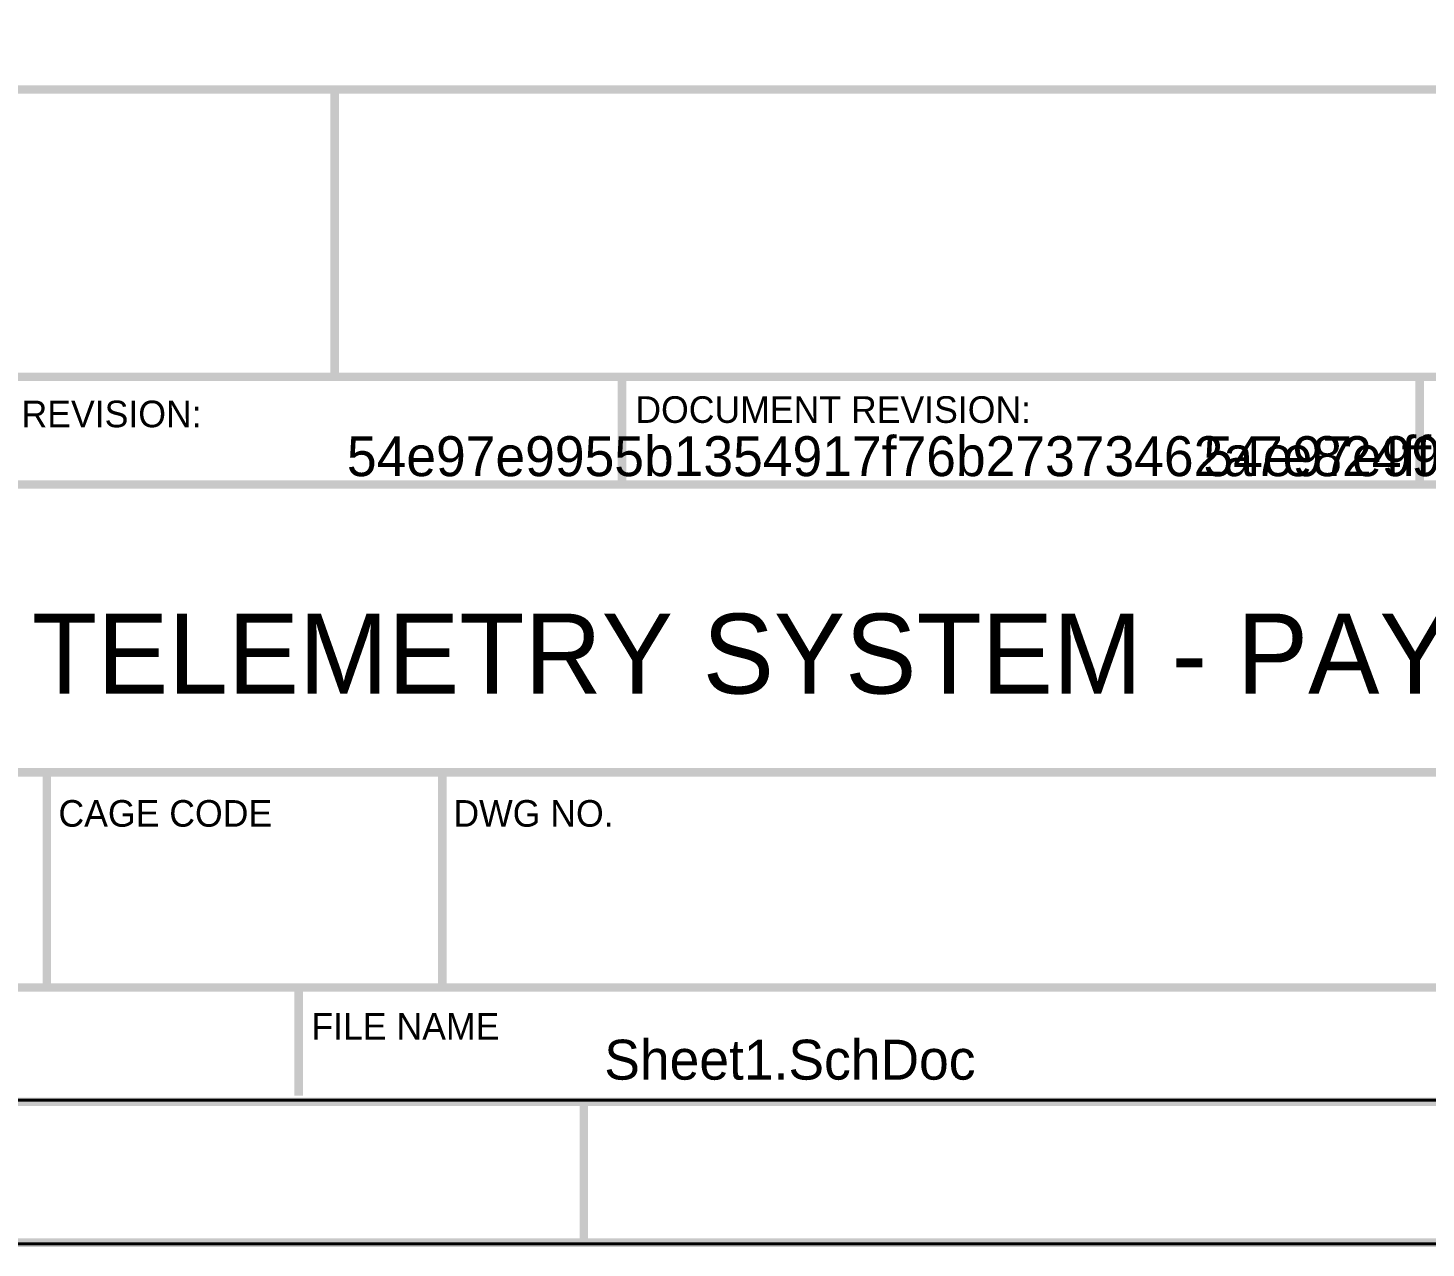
# Model space of a CAD drawing. Header units: inches. Extents: x 0 to 16.9, y 0 to 11.7.
# Drawn here: x 13.006 to 14.95, y -0.006 to 1.692 of the extents above; entities that cross this region are included whole.
import ezdxf

# ---------------------------------------------------------------- set-up
doc = ezdxf.new("R2010")
doc.units = ezdxf.units.IN
doc.header["$MEASUREMENT"] = 0
doc.layers.add('Sheet', color=255, linetype='Continuous')

msp = doc.modelspace()

# ---------------------------------------------------------------- linework, layer by layer
at = {"layer": 'Sheet'}
for points in [[(0.0023, 11.6929, 0.0039, 0.0039, 0), (0.0023, 0, 0.0039, 0.0039, 0), (16.5339, 0, 0.0039, 0.0039, 0), (16.5339, 11.6929, 0.0039, 0.0039, 0), (0.0023, 11.6929, 0.0039, 0.0039, 0), (0.0023, 11.6929, 0.0039, 0.0039, 0)], [(0.2021, 11.4923, 0.0039, 0.0039, 0), (0.2021, 0.1999, 0.0039, 0.0039, 0), (16.3341, 0.1999, 0.0039, 0.0039, 0), (16.3341, 11.4923, 0.0039, 0.0039, 0), (0.2021, 11.4923, 0.0039, 0.0039, 0), (0.2021, 11.4923, 0.0039, 0.0039, 0)]]:
    msp.add_lwpolyline(points, format="xyseb", close=True, dxfattribs=at)
for points in [[(16.331, 1.6059, 0.0118, 0.0118, 0), (12.7318, 1.6059, 0.0118, 0.0118, 0)], [(13.4323, 1.6059, 0.0118, 0.0118, 0), (13.4323, 1.2062, 0.0118, 0.0118, 0)], [(16.331, 1.2062, 0.0118, 0.0118, 0), (12.7318, 1.2062, 0.0118, 0.0118, 0)], [(13.832, 1.2062, 0.0118, 0.0118, 0), (13.832, 1.0565, 0.0118, 0.0118, 0)], [(14.9415, 1.2062, 0.0118, 0.0118, 0), (14.9415, 1.0565, 0.0118, 0.0118, 0)], [(12.7318, 1.0565, 0.0118, 0.0118, 0), (16.331, 1.0565, 0.0118, 0.0118, 0)], [(12.7318, 0.656, 0.0118, 0.0118, 0), (16.331, 0.656, 0.0118, 0.0118, 0)], [(13.0319, 0.656, 0.0118, 0.0118, 0), (13.0319, 0.3565, 0.0118, 0.0118, 0)], [(13.582, 0.656, 0.0118, 0.0118, 0), (13.582, 0.3565, 0.0118, 0.0118, 0)], [(16.331, 0.3565, 0.0118, 0.0118, 0), (12.7318, 0.3565, 0.0118, 0.0118, 0)], [(13.3822, 0.3565, 0.0118, 0.0118, 0), (13.3822, 0.206, 0.0118, 0.0118, 0)], [(16.3356, 0.1976, 0.0118, 0.0118, 0), (0.2006, 0.1976, 0.0118, 0.0118, 0)], [(13.7788, 0, 0.0118, 0.0118, 0), (13.7788, 0.1999, 0.0118, 0.0118, 0)], [(16.5323, 0.0015, 0.0118, 0.0118, 0), (0.0023, 0.0015, 0.0118, 0.0118, 0)]]:
    msp.add_lwpolyline(points, format="xyseb", dxfattribs=at)

# ---------------------------------------------------------------- texts
for s, height, p in [('PROJECT REVISION:', 0.037042, (12.7518, 1.136)), ('DOCUMENT REVISION:', 0.037042, (13.8505, 1.1421)), ('54e97e9955b1354917f76b27373462a7e824ff65 [No modification]', 0.055563, (13.4493, 1.068)), ('54e97e9955b1354917f76b27373462a7e824ff65 [No modification]', 0.055563, (14.6406, 1.068)), ('TELEMETRY SYSTEM - PAYLOAD', 0.111126, (13.0111, 0.7655)), ('CAGE CODE', 0.03704, (13.0481, 0.5803)), ('DWG NO.', 0.03704, (13.5974, 0.5803)), ('FILE NAME', 0.03704, (13.3999, 0.284)), ('Sheet1.SchDoc', 0.055563, (13.8073, 0.2284))]:
    msp.add_text(s, height=height, dxfattribs=at).set_placement(p)

doc.saveas('drawing.dxf')
